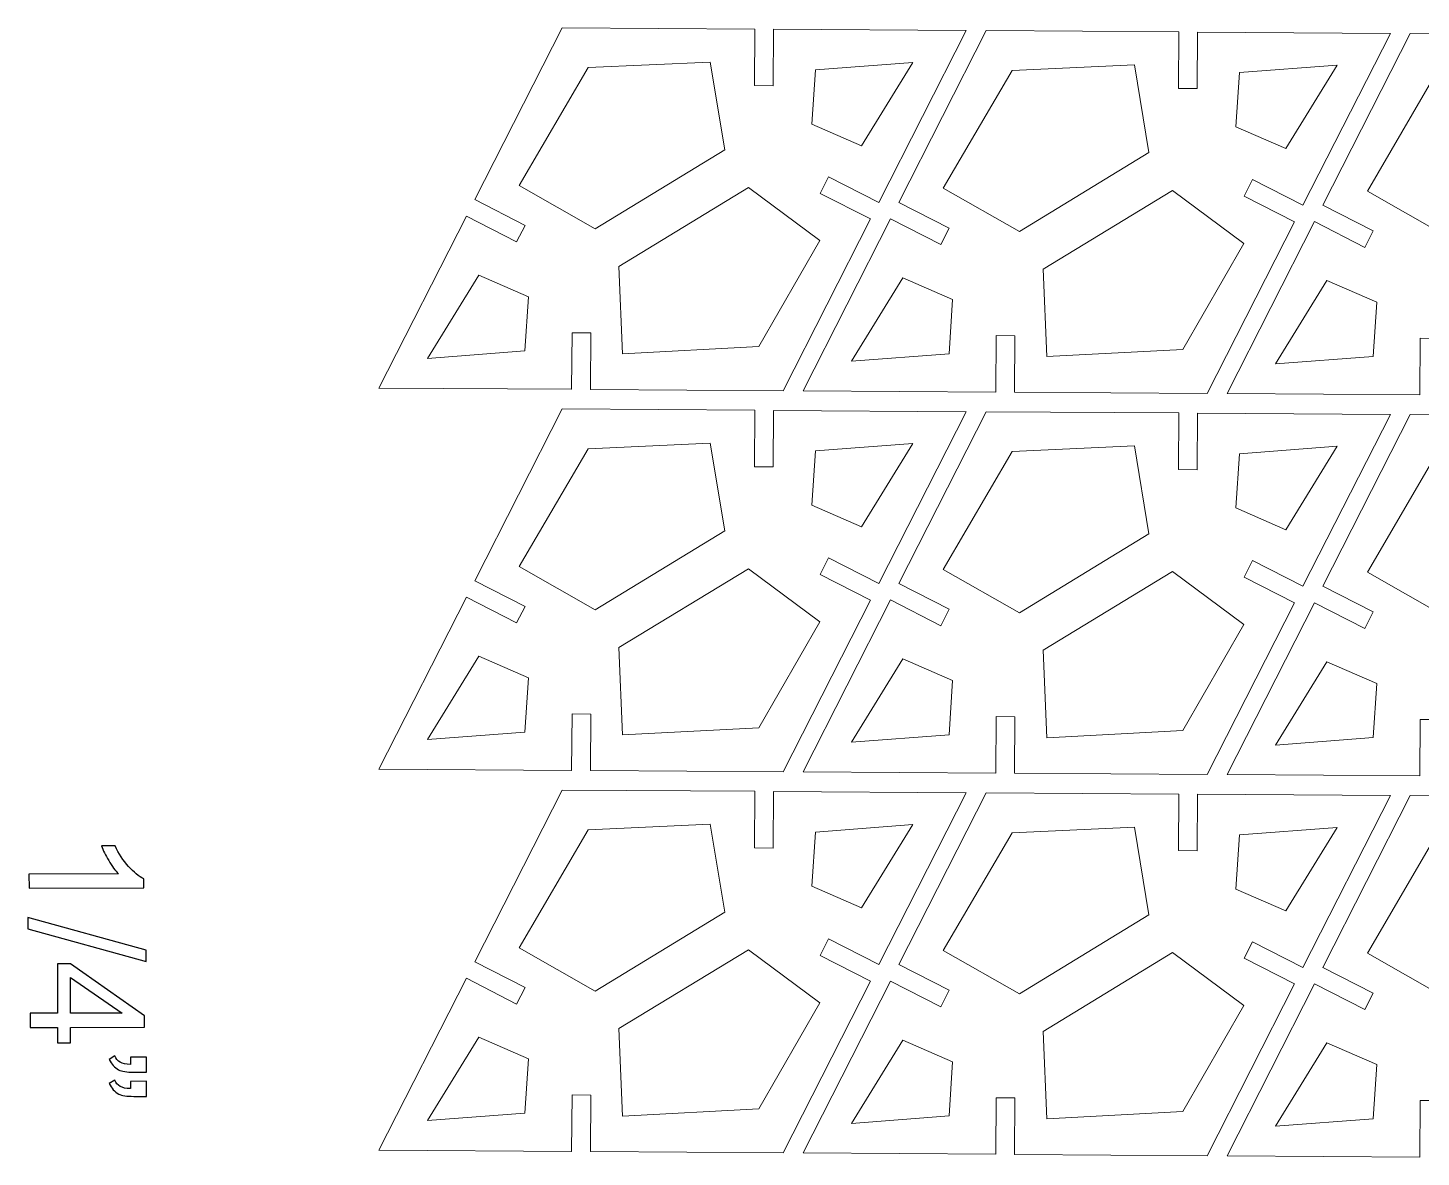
# Model space of a CAD drawing. Header units: inches. Extents: x -16.4 to 14.3, y -11.5 to 11.7.
# Drawn here: x -16.1 to -3.1, y 1.15 to 11.69 of the extents above; entities that cross this region are included whole.
import ezdxf

# ---------------------------------------------------------------- set-up
doc = ezdxf.new("R2010")
doc.units = ezdxf.units.IN
doc.header["$MEASUREMENT"] = 0
for name, color, linetype in [('Inside Cut', 7, 'Continuous'), ('Outside Cut', 7, 'Continuous'), ('Paper', 7, 'Continuous')]:
    doc.layers.add(name, color=color, linetype=linetype)

msp = doc.modelspace()

# ---------------------------------------------------------------- linework, layer by layer
at = {"layer": 'Inside Cut', "color": 1, "lineweight": 18}
for points, knots in [([(-10.808, 9.814), (-10.808, 9.814), (-9.6, 10.551), (-9.6, 10.551), (-9.6, 10.551), (-9.6, 10.551), (-9.735, 11.369), (-9.735, 11.369), (-9.735, 11.369), (-9.735, 11.369), (-10.875, 11.318), (-10.875, 11.318), (-10.875, 11.318), (-10.875, 11.318), (-11.517, 10.218), (-11.517, 10.218), (-11.517, 10.218), (-11.517, 10.218), (-10.808, 9.814), (-10.808, 9.814)], [0, 0, 0, 0, 0.166667, 0.166667, 0.166667, 0.166667, 0.333333, 0.333333, 0.333333, 0.333333, 0.5, 0.5, 0.5, 0.5, 0.666667, 0.666667, 0.666667, 0.666667, 1, 1, 1, 1]), ([(-7.845, 11.367), (-7.845, 11.367), (-8.755, 11.298), (-8.755, 11.298), (-8.755, 11.298), (-8.755, 11.298), (-8.788, 10.792), (-8.788, 10.792)], [0, 0, 0, 0, 0.333333, 0.333333, 0.333333, 0.333333, 1, 1, 1, 1]), ([(-7.845, 11.367), (-7.845, 11.367), (-8.323, 10.589), (-8.323, 10.589), (-8.323, 10.589), (-8.323, 10.589), (-8.788, 10.792), (-8.788, 10.792)], [0, 0, 0, 0, 0.333333, 0.333333, 0.333333, 0.333333, 1, 1, 1, 1]), ([(-6.851, 9.788), (-6.851, 9.788), (-5.643, 10.525), (-5.643, 10.525), (-5.643, 10.525), (-5.643, 10.525), (-5.778, 11.343), (-5.778, 11.343), (-5.778, 11.343), (-5.778, 11.343), (-6.918, 11.292), (-6.918, 11.292), (-6.918, 11.292), (-6.918, 11.292), (-7.561, 10.192), (-7.561, 10.192), (-7.561, 10.192), (-7.561, 10.192), (-6.851, 9.788), (-6.851, 9.788)], [0, 0, 0, 0, 0.166667, 0.166667, 0.166667, 0.166667, 0.333333, 0.333333, 0.333333, 0.333333, 0.5, 0.5, 0.5, 0.5, 0.666667, 0.666667, 0.666667, 0.666667, 1, 1, 1, 1]), ([(-3.888, 11.341), (-3.888, 11.341), (-4.798, 11.272), (-4.798, 11.272), (-4.798, 11.272), (-4.798, 11.272), (-4.831, 10.766), (-4.831, 10.766)], [0, 0, 0, 0, 0.333333, 0.333333, 0.333333, 0.333333, 1, 1, 1, 1]), ([(-3.888, 11.341), (-3.888, 11.341), (-4.366, 10.563), (-4.366, 10.563), (-4.366, 10.563), (-4.366, 10.563), (-4.831, 10.766), (-4.831, 10.766)], [0, 0, 0, 0, 0.333333, 0.333333, 0.333333, 0.333333, 1, 1, 1, 1]), ([(-2.894, 9.762), (-2.894, 9.762), (-1.687, 10.499), (-1.687, 10.499), (-1.687, 10.499), (-1.687, 10.499), (-1.822, 11.318), (-1.822, 11.318), (-1.822, 11.318), (-1.822, 11.318), (-2.962, 11.266), (-2.962, 11.266), (-2.962, 11.266), (-2.962, 11.266), (-3.604, 10.166), (-3.604, 10.166), (-3.604, 10.166), (-3.604, 10.166), (-2.894, 9.762), (-2.894, 9.762)], [0, 0, 0, 0, 0.166667, 0.166667, 0.166667, 0.166667, 0.333333, 0.333333, 0.333333, 0.333333, 0.5, 0.5, 0.5, 0.5, 0.666667, 0.666667, 0.666667, 0.666667, 1, 1, 1, 1]), ([(-10.587, 9.463), (-10.587, 9.463), (-9.379, 10.199), (-9.379, 10.199), (-9.379, 10.199), (-9.379, 10.199), (-8.713, 9.704), (-8.713, 9.704), (-8.713, 9.704), (-8.713, 9.704), (-9.281, 8.714), (-9.281, 8.714), (-9.281, 8.714), (-9.281, 8.714), (-10.553, 8.647), (-10.553, 8.647), (-10.553, 8.647), (-10.553, 8.647), (-10.587, 9.463), (-10.587, 9.463)], [0, 0, 0, 0, 0.166667, 0.166667, 0.166667, 0.166667, 0.333333, 0.333333, 0.333333, 0.333333, 0.5, 0.5, 0.5, 0.5, 0.666667, 0.666667, 0.666667, 0.666667, 1, 1, 1, 1]), ([(-6.631, 9.437), (-6.631, 9.437), (-5.423, 10.173), (-5.423, 10.173), (-5.423, 10.173), (-5.423, 10.173), (-4.757, 9.678), (-4.757, 9.678), (-4.757, 9.678), (-4.757, 9.678), (-5.325, 8.688), (-5.325, 8.688), (-5.325, 8.688), (-5.325, 8.688), (-6.596, 8.621), (-6.596, 8.621), (-6.596, 8.621), (-6.596, 8.621), (-6.631, 9.437), (-6.631, 9.437)], [0, 0, 0, 0, 0.166667, 0.166667, 0.166667, 0.166667, 0.333333, 0.333333, 0.333333, 0.333333, 0.5, 0.5, 0.5, 0.5, 0.666667, 0.666667, 0.666667, 0.666667, 1, 1, 1, 1]), ([(-12.375, 8.604), (-12.375, 8.604), (-11.896, 9.382), (-11.896, 9.382), (-11.896, 9.382), (-11.896, 9.382), (-11.431, 9.179), (-11.431, 9.179)], [0, 0, 0, 0, 0.333333, 0.333333, 0.333333, 0.333333, 1, 1, 1, 1]), ([(-8.418, 8.578), (-8.418, 8.578), (-7.94, 9.356), (-7.94, 9.356), (-7.94, 9.356), (-7.94, 9.356), (-7.475, 9.154), (-7.475, 9.154)], [0, 0, 0, 0, 0.333333, 0.333333, 0.333333, 0.333333, 1, 1, 1, 1]), ([(-4.461, 8.553), (-4.461, 8.553), (-3.983, 9.33), (-3.983, 9.33), (-3.983, 9.33), (-3.983, 9.33), (-3.518, 9.128), (-3.518, 9.128)], [0, 0, 0, 0, 0.333333, 0.333333, 0.333333, 0.333333, 1, 1, 1, 1]), ([(-12.375, 8.604), (-12.375, 8.604), (-11.464, 8.674), (-11.464, 8.674), (-11.464, 8.674), (-11.464, 8.674), (-11.431, 9.179), (-11.431, 9.179)], [0, 0, 0, 0, 0.333333, 0.333333, 0.333333, 0.333333, 1, 1, 1, 1]), ([(-8.418, 8.578), (-8.418, 8.578), (-7.508, 8.648), (-7.508, 8.648), (-7.508, 8.648), (-7.508, 8.648), (-7.475, 9.154), (-7.475, 9.154)], [0, 0, 0, 0, 0.333333, 0.333333, 0.333333, 0.333333, 1, 1, 1, 1]), ([(-4.461, 8.553), (-4.461, 8.553), (-3.551, 8.622), (-3.551, 8.622), (-3.551, 8.622), (-3.551, 8.622), (-3.518, 9.128), (-3.518, 9.128)], [0, 0, 0, 0, 0.333333, 0.333333, 0.333333, 0.333333, 1, 1, 1, 1]), ([(-10.808, 6.257), (-10.808, 6.257), (-9.6, 6.994), (-9.6, 6.994), (-9.6, 6.994), (-9.6, 6.994), (-9.735, 7.812), (-9.735, 7.812), (-9.735, 7.812), (-9.735, 7.812), (-10.875, 7.761), (-10.875, 7.761), (-10.875, 7.761), (-10.875, 7.761), (-11.517, 6.661), (-11.517, 6.661), (-11.517, 6.661), (-11.517, 6.661), (-10.808, 6.257), (-10.808, 6.257)], [0, 0, 0, 0, 0.166667, 0.166667, 0.166667, 0.166667, 0.333333, 0.333333, 0.333333, 0.333333, 0.5, 0.5, 0.5, 0.5, 0.666667, 0.666667, 0.666667, 0.666667, 1, 1, 1, 1]), ([(-7.845, 7.81), (-7.845, 7.81), (-8.755, 7.741), (-8.755, 7.741), (-8.755, 7.741), (-8.755, 7.741), (-8.788, 7.235), (-8.788, 7.235)], [0, 0, 0, 0, 0.333333, 0.333333, 0.333333, 0.333333, 1, 1, 1, 1]), ([(-7.845, 7.81), (-7.845, 7.81), (-8.323, 7.032), (-8.323, 7.032), (-8.323, 7.032), (-8.323, 7.032), (-8.788, 7.235), (-8.788, 7.235)], [0, 0, 0, 0, 0.333333, 0.333333, 0.333333, 0.333333, 1, 1, 1, 1]), ([(-6.851, 6.231), (-6.851, 6.231), (-5.643, 6.968), (-5.643, 6.968), (-5.643, 6.968), (-5.643, 6.968), (-5.778, 7.787), (-5.778, 7.787), (-5.778, 7.787), (-5.778, 7.787), (-6.918, 7.735), (-6.918, 7.735), (-6.918, 7.735), (-6.918, 7.735), (-7.561, 6.635), (-7.561, 6.635), (-7.561, 6.635), (-7.561, 6.635), (-6.851, 6.231), (-6.851, 6.231)], [0, 0, 0, 0, 0.166667, 0.166667, 0.166667, 0.166667, 0.333333, 0.333333, 0.333333, 0.333333, 0.5, 0.5, 0.5, 0.5, 0.666667, 0.666667, 0.666667, 0.666667, 1, 1, 1, 1]), ([(-3.888, 7.784), (-3.888, 7.784), (-4.798, 7.715), (-4.798, 7.715), (-4.798, 7.715), (-4.798, 7.715), (-4.831, 7.209), (-4.831, 7.209)], [0, 0, 0, 0, 0.333333, 0.333333, 0.333333, 0.333333, 1, 1, 1, 1]), ([(-3.888, 7.784), (-3.888, 7.784), (-4.366, 7.006), (-4.366, 7.006), (-4.366, 7.006), (-4.366, 7.006), (-4.831, 7.209), (-4.831, 7.209)], [0, 0, 0, 0, 0.333333, 0.333333, 0.333333, 0.333333, 1, 1, 1, 1]), ([(-2.894, 6.206), (-2.894, 6.206), (-1.687, 6.942), (-1.687, 6.942), (-1.687, 6.942), (-1.687, 6.942), (-1.822, 7.761), (-1.822, 7.761), (-1.822, 7.761), (-1.822, 7.761), (-2.962, 7.709), (-2.962, 7.709), (-2.962, 7.709), (-2.962, 7.709), (-3.604, 6.609), (-3.604, 6.609), (-3.604, 6.609), (-3.604, 6.609), (-2.894, 6.206), (-2.894, 6.206)], [0, 0, 0, 0, 0.166667, 0.166667, 0.166667, 0.166667, 0.333333, 0.333333, 0.333333, 0.333333, 0.5, 0.5, 0.5, 0.5, 0.666667, 0.666667, 0.666667, 0.666667, 1, 1, 1, 1]), ([(-10.587, 5.906), (-10.587, 5.906), (-9.379, 6.642), (-9.379, 6.642), (-9.379, 6.642), (-9.379, 6.642), (-8.713, 6.147), (-8.713, 6.147), (-8.713, 6.147), (-8.713, 6.147), (-9.281, 5.157), (-9.281, 5.157), (-9.281, 5.157), (-9.281, 5.157), (-10.553, 5.09), (-10.553, 5.09), (-10.553, 5.09), (-10.553, 5.09), (-10.587, 5.906), (-10.587, 5.906)], [0, 0, 0, 0, 0.166667, 0.166667, 0.166667, 0.166667, 0.333333, 0.333333, 0.333333, 0.333333, 0.5, 0.5, 0.5, 0.5, 0.666667, 0.666667, 0.666667, 0.666667, 1, 1, 1, 1]), ([(-6.631, 5.88), (-6.631, 5.88), (-5.423, 6.617), (-5.423, 6.617), (-5.423, 6.617), (-5.423, 6.617), (-4.757, 6.122), (-4.757, 6.122), (-4.757, 6.122), (-4.757, 6.122), (-5.325, 5.132), (-5.325, 5.132), (-5.325, 5.132), (-5.325, 5.132), (-6.596, 5.064), (-6.596, 5.064), (-6.596, 5.064), (-6.596, 5.064), (-6.631, 5.88), (-6.631, 5.88)], [0, 0, 0, 0, 0.166667, 0.166667, 0.166667, 0.166667, 0.333333, 0.333333, 0.333333, 0.333333, 0.5, 0.5, 0.5, 0.5, 0.666667, 0.666667, 0.666667, 0.666667, 1, 1, 1, 1]), ([(-12.375, 5.047), (-12.375, 5.047), (-11.896, 5.825), (-11.896, 5.825), (-11.896, 5.825), (-11.896, 5.825), (-11.431, 5.623), (-11.431, 5.623)], [0, 0, 0, 0, 0.333333, 0.333333, 0.333333, 0.333333, 1, 1, 1, 1]), ([(-8.418, 5.022), (-8.418, 5.022), (-7.94, 5.799), (-7.94, 5.799), (-7.94, 5.799), (-7.94, 5.799), (-7.475, 5.597), (-7.475, 5.597)], [0, 0, 0, 0, 0.333333, 0.333333, 0.333333, 0.333333, 1, 1, 1, 1]), ([(-4.461, 4.996), (-4.461, 4.996), (-3.983, 5.774), (-3.983, 5.774), (-3.983, 5.774), (-3.983, 5.774), (-3.518, 5.571), (-3.518, 5.571)], [0, 0, 0, 0, 0.333333, 0.333333, 0.333333, 0.333333, 1, 1, 1, 1]), ([(-12.375, 5.047), (-12.375, 5.047), (-11.464, 5.117), (-11.464, 5.117), (-11.464, 5.117), (-11.464, 5.117), (-11.431, 5.623), (-11.431, 5.623)], [0, 0, 0, 0, 0.333333, 0.333333, 0.333333, 0.333333, 1, 1, 1, 1]), ([(-8.418, 5.022), (-8.418, 5.022), (-7.508, 5.091), (-7.508, 5.091), (-7.508, 5.091), (-7.508, 5.091), (-7.475, 5.597), (-7.475, 5.597)], [0, 0, 0, 0, 0.333333, 0.333333, 0.333333, 0.333333, 1, 1, 1, 1]), ([(-4.461, 4.996), (-4.461, 4.996), (-3.551, 5.065), (-3.551, 5.065), (-3.551, 5.065), (-3.551, 5.065), (-3.518, 5.571), (-3.518, 5.571)], [0, 0, 0, 0, 0.333333, 0.333333, 0.333333, 0.333333, 1, 1, 1, 1]), ([(-10.808, 2.7), (-10.808, 2.7), (-9.6, 3.437), (-9.6, 3.437), (-9.6, 3.437), (-9.6, 3.437), (-9.735, 4.256), (-9.735, 4.256), (-9.735, 4.256), (-9.735, 4.256), (-10.875, 4.204), (-10.875, 4.204), (-10.875, 4.204), (-10.875, 4.204), (-11.517, 3.104), (-11.517, 3.104), (-11.517, 3.104), (-11.517, 3.104), (-10.808, 2.7), (-10.808, 2.7)], [0, 0, 0, 0, 0.166667, 0.166667, 0.166667, 0.166667, 0.333333, 0.333333, 0.333333, 0.333333, 0.5, 0.5, 0.5, 0.5, 0.666667, 0.666667, 0.666667, 0.666667, 1, 1, 1, 1]), ([(-7.845, 4.253), (-7.845, 4.253), (-8.755, 4.184), (-8.755, 4.184), (-8.755, 4.184), (-8.755, 4.184), (-8.788, 3.678), (-8.788, 3.678)], [0, 0, 0, 0, 0.333333, 0.333333, 0.333333, 0.333333, 1, 1, 1, 1]), ([(-7.845, 4.253), (-7.845, 4.253), (-8.323, 3.476), (-8.323, 3.476), (-8.323, 3.476), (-8.323, 3.476), (-8.788, 3.678), (-8.788, 3.678)], [0, 0, 0, 0, 0.333333, 0.333333, 0.333333, 0.333333, 1, 1, 1, 1]), ([(-6.851, 2.675), (-6.851, 2.675), (-5.643, 3.411), (-5.643, 3.411), (-5.643, 3.411), (-5.643, 3.411), (-5.778, 4.23), (-5.778, 4.23), (-5.778, 4.23), (-5.778, 4.23), (-6.918, 4.178), (-6.918, 4.178), (-6.918, 4.178), (-6.918, 4.178), (-7.561, 3.079), (-7.561, 3.079), (-7.561, 3.079), (-7.561, 3.079), (-6.851, 2.675), (-6.851, 2.675)], [0, 0, 0, 0, 0.166667, 0.166667, 0.166667, 0.166667, 0.333333, 0.333333, 0.333333, 0.333333, 0.5, 0.5, 0.5, 0.5, 0.666667, 0.666667, 0.666667, 0.666667, 1, 1, 1, 1]), ([(-3.888, 4.227), (-3.888, 4.227), (-4.798, 4.158), (-4.798, 4.158), (-4.798, 4.158), (-4.798, 4.158), (-4.831, 3.652), (-4.831, 3.652)], [0, 0, 0, 0, 0.333333, 0.333333, 0.333333, 0.333333, 1, 1, 1, 1]), ([(-3.888, 4.227), (-3.888, 4.227), (-4.366, 3.45), (-4.366, 3.45), (-4.366, 3.45), (-4.366, 3.45), (-4.831, 3.652), (-4.831, 3.652)], [0, 0, 0, 0, 0.333333, 0.333333, 0.333333, 0.333333, 1, 1, 1, 1]), ([(-2.894, 2.649), (-2.894, 2.649), (-1.687, 3.385), (-1.687, 3.385), (-1.687, 3.385), (-1.687, 3.385), (-1.822, 4.204), (-1.822, 4.204), (-1.822, 4.204), (-1.822, 4.204), (-2.962, 4.152), (-2.962, 4.152), (-2.962, 4.152), (-2.962, 4.152), (-3.604, 3.053), (-3.604, 3.053), (-3.604, 3.053), (-3.604, 3.053), (-2.894, 2.649), (-2.894, 2.649)], [0, 0, 0, 0, 0.166667, 0.166667, 0.166667, 0.166667, 0.333333, 0.333333, 0.333333, 0.333333, 0.5, 0.5, 0.5, 0.5, 0.666667, 0.666667, 0.666667, 0.666667, 1, 1, 1, 1]), ([(-10.587, 2.349), (-10.587, 2.349), (-9.379, 3.086), (-9.379, 3.086), (-9.379, 3.086), (-9.379, 3.086), (-8.713, 2.591), (-8.713, 2.591), (-8.713, 2.591), (-8.713, 2.591), (-9.281, 1.601), (-9.281, 1.601), (-9.281, 1.601), (-9.281, 1.601), (-10.553, 1.533), (-10.553, 1.533), (-10.553, 1.533), (-10.553, 1.533), (-10.587, 2.349), (-10.587, 2.349)], [0, 0, 0, 0, 0.166667, 0.166667, 0.166667, 0.166667, 0.333333, 0.333333, 0.333333, 0.333333, 0.5, 0.5, 0.5, 0.5, 0.666667, 0.666667, 0.666667, 0.666667, 1, 1, 1, 1]), ([(-6.631, 2.323), (-6.631, 2.323), (-5.423, 3.06), (-5.423, 3.06), (-5.423, 3.06), (-5.423, 3.06), (-4.757, 2.565), (-4.757, 2.565), (-4.757, 2.565), (-4.757, 2.565), (-5.325, 1.575), (-5.325, 1.575), (-5.325, 1.575), (-5.325, 1.575), (-6.596, 1.507), (-6.596, 1.507), (-6.596, 1.507), (-6.596, 1.507), (-6.631, 2.323), (-6.631, 2.323)], [0, 0, 0, 0, 0.166667, 0.166667, 0.166667, 0.166667, 0.333333, 0.333333, 0.333333, 0.333333, 0.5, 0.5, 0.5, 0.5, 0.666667, 0.666667, 0.666667, 0.666667, 1, 1, 1, 1]), ([(-12.375, 1.491), (-12.375, 1.491), (-11.896, 2.268), (-11.896, 2.268), (-11.896, 2.268), (-11.896, 2.268), (-11.431, 2.066), (-11.431, 2.066)], [0, 0, 0, 0, 0.333333, 0.333333, 0.333333, 0.333333, 1, 1, 1, 1]), ([(-8.418, 1.465), (-8.418, 1.465), (-7.94, 2.243), (-7.94, 2.243), (-7.94, 2.243), (-7.94, 2.243), (-7.475, 2.04), (-7.475, 2.04)], [0, 0, 0, 0, 0.333333, 0.333333, 0.333333, 0.333333, 1, 1, 1, 1]), ([(-4.461, 1.439), (-4.461, 1.439), (-3.983, 2.217), (-3.983, 2.217), (-3.983, 2.217), (-3.983, 2.217), (-3.518, 2.014), (-3.518, 2.014)], [0, 0, 0, 0, 0.333333, 0.333333, 0.333333, 0.333333, 1, 1, 1, 1]), ([(-12.375, 1.491), (-12.375, 1.491), (-11.464, 1.56), (-11.464, 1.56), (-11.464, 1.56), (-11.464, 1.56), (-11.431, 2.066), (-11.431, 2.066)], [0, 0, 0, 0, 0.333333, 0.333333, 0.333333, 0.333333, 1, 1, 1, 1]), ([(-8.418, 1.465), (-8.418, 1.465), (-7.508, 1.534), (-7.508, 1.534), (-7.508, 1.534), (-7.508, 1.534), (-7.475, 2.04), (-7.475, 2.04)], [0, 0, 0, 0, 0.333333, 0.333333, 0.333333, 0.333333, 1, 1, 1, 1]), ([(-4.461, 1.439), (-4.461, 1.439), (-3.551, 1.508), (-3.551, 1.508), (-3.551, 1.508), (-3.551, 1.508), (-3.518, 2.014), (-3.518, 2.014)], [0, 0, 0, 0, 0.333333, 0.333333, 0.333333, 0.333333, 1, 1, 1, 1])]:
    msp.add_open_spline(points, degree=3, knots=knots, dxfattribs=at)
at = {"layer": 'Outside Cut', "lineweight": 18}
for points, knots in [([(-9.32, 11.677), (-9.32, 11.677), (-11.118, 11.689), (-11.118, 11.689), (-11.118, 11.689), (-11.118, 11.689), (-11.933, 10.087), (-11.933, 10.087)], [0, 0, 0, 0, 0.333333, 0.333333, 0.333333, 0.333333, 1, 1, 1, 1]), ([(-9.32, 11.677), (-9.32, 11.677), (-9.323, 11.15), (-9.323, 11.15), (-9.323, 11.15), (-9.323, 11.15), (-9.148, 11.149), (-9.148, 11.149), (-9.148, 11.149), (-9.148, 11.149), (-9.145, 11.676), (-9.145, 11.676), (-9.145, 11.676), (-9.145, 11.676), (-9.145, 11.676), (-9.145, 11.676)], [0, 0, 0, 0, 0.2, 0.2, 0.2, 0.2, 0.4, 0.4, 0.4, 0.4, 0.6, 0.6, 0.6, 0.6, 1, 1, 1, 1]), ([(-8.162, 10.06), (-8.162, 10.06), (-7.347, 11.664), (-7.347, 11.664), (-7.347, 11.664), (-7.347, 11.664), (-9.15, 11.676), (-9.15, 11.676)], [0, 0, 0, 0, 0.333333, 0.333333, 0.333333, 0.333333, 1, 1, 1, 1]), ([(-5.363, 11.651), (-5.363, 11.651), (-7.161, 11.664), (-7.161, 11.664), (-7.161, 11.664), (-7.161, 11.664), (-7.976, 10.061), (-7.976, 10.061)], [0, 0, 0, 0, 0.333333, 0.333333, 0.333333, 0.333333, 1, 1, 1, 1]), ([(-5.363, 11.651), (-5.363, 11.651), (-5.366, 11.124), (-5.366, 11.124), (-5.366, 11.124), (-5.366, 11.124), (-5.192, 11.123), (-5.192, 11.123), (-5.192, 11.123), (-5.192, 11.123), (-5.189, 11.65), (-5.189, 11.65), (-5.189, 11.65), (-5.189, 11.65), (-5.189, 11.65), (-5.189, 11.65)], [0, 0, 0, 0, 0.2, 0.2, 0.2, 0.2, 0.4, 0.4, 0.4, 0.4, 0.6, 0.6, 0.6, 0.6, 1, 1, 1, 1]), ([(-4.206, 10.035), (-4.206, 10.035), (-3.39, 11.638), (-3.39, 11.638), (-3.39, 11.638), (-3.39, 11.638), (-5.193, 11.65), (-5.193, 11.65)], [0, 0, 0, 0, 0.333333, 0.333333, 0.333333, 0.333333, 1, 1, 1, 1]), ([(-1.406, 11.625), (-1.406, 11.625), (-3.204, 11.638), (-3.204, 11.638), (-3.204, 11.638), (-3.204, 11.638), (-4.02, 10.035), (-4.02, 10.035)], [0, 0, 0, 0, 0.333333, 0.333333, 0.333333, 0.333333, 1, 1, 1, 1]), ([(-8.162, 10.06), (-8.162, 10.06), (-8.632, 10.3), (-8.632, 10.3), (-8.632, 10.3), (-8.632, 10.3), (-8.711, 10.145), (-8.711, 10.145), (-8.711, 10.145), (-8.711, 10.145), (-8.241, 9.906), (-8.241, 9.906)], [0, 0, 0, 0, 0.25, 0.25, 0.25, 0.25, 0.5, 0.5, 0.5, 0.5, 1, 1, 1, 1]), ([(-4.206, 10.035), (-4.206, 10.035), (-4.676, 10.274), (-4.676, 10.274), (-4.676, 10.274), (-4.676, 10.274), (-4.754, 10.119), (-4.754, 10.119), (-4.754, 10.119), (-4.754, 10.119), (-4.284, 9.88), (-4.284, 9.88)], [0, 0, 0, 0, 0.25, 0.25, 0.25, 0.25, 0.5, 0.5, 0.5, 0.5, 1, 1, 1, 1]), ([(-12.011, 9.932), (-12.011, 9.932), (-11.542, 9.693), (-11.542, 9.693), (-11.542, 9.693), (-11.542, 9.693), (-11.463, 9.846), (-11.463, 9.846), (-11.463, 9.846), (-11.463, 9.846), (-11.933, 10.086), (-11.933, 10.086), (-11.933, 10.086), (-11.933, 10.086), (-11.931, 10.087), (-11.931, 10.087)], [0, 0, 0, 0, 0.2, 0.2, 0.2, 0.2, 0.4, 0.4, 0.4, 0.4, 0.6, 0.6, 0.6, 0.6, 1, 1, 1, 1]), ([(-8.055, 9.906), (-8.055, 9.906), (-7.585, 9.667), (-7.585, 9.667), (-7.585, 9.667), (-7.585, 9.667), (-7.507, 9.821), (-7.507, 9.821), (-7.507, 9.821), (-7.507, 9.821), (-7.976, 10.06), (-7.976, 10.06), (-7.976, 10.06), (-7.976, 10.06), (-7.975, 10.061), (-7.975, 10.061)], [0, 0, 0, 0, 0.2, 0.2, 0.2, 0.2, 0.4, 0.4, 0.4, 0.4, 0.6, 0.6, 0.6, 0.6, 1, 1, 1, 1]), ([(-4.098, 9.881), (-4.098, 9.881), (-3.629, 9.641), (-3.629, 9.641), (-3.629, 9.641), (-3.629, 9.641), (-3.55, 9.795), (-3.55, 9.795), (-3.55, 9.795), (-3.55, 9.795), (-4.02, 10.034), (-4.02, 10.034), (-4.02, 10.034), (-4.02, 10.034), (-4.018, 10.035), (-4.018, 10.035)], [0, 0, 0, 0, 0.2, 0.2, 0.2, 0.2, 0.4, 0.4, 0.4, 0.4, 0.6, 0.6, 0.6, 0.6, 1, 1, 1, 1]), ([(-12.011, 9.932), (-12.011, 9.932), (-12.827, 8.328), (-12.827, 8.328), (-12.827, 8.328), (-12.827, 8.328), (-11.028, 8.316), (-11.028, 8.316)], [0, 0, 0, 0, 0.333333, 0.333333, 0.333333, 0.333333, 1, 1, 1, 1]), ([(-10.854, 8.315), (-10.854, 8.315), (-9.056, 8.303), (-9.056, 8.303), (-9.056, 8.303), (-9.056, 8.303), (-8.241, 9.906), (-8.241, 9.906)], [0, 0, 0, 0, 0.333333, 0.333333, 0.333333, 0.333333, 1, 1, 1, 1]), ([(-8.055, 9.906), (-8.055, 9.906), (-8.87, 8.303), (-8.87, 8.303), (-8.87, 8.303), (-8.87, 8.303), (-7.072, 8.29), (-7.072, 8.29)], [0, 0, 0, 0, 0.333333, 0.333333, 0.333333, 0.333333, 1, 1, 1, 1]), ([(-6.898, 8.289), (-6.898, 8.289), (-5.1, 8.277), (-5.1, 8.277), (-5.1, 8.277), (-5.1, 8.277), (-4.284, 9.88), (-4.284, 9.88)], [0, 0, 0, 0, 0.333333, 0.333333, 0.333333, 0.333333, 1, 1, 1, 1]), ([(-4.098, 9.881), (-4.098, 9.881), (-4.914, 8.277), (-4.914, 8.277), (-4.914, 8.277), (-4.914, 8.277), (-3.115, 8.265), (-3.115, 8.265)], [0, 0, 0, 0, 0.333333, 0.333333, 0.333333, 0.333333, 1, 1, 1, 1]), ([(-10.854, 8.315), (-10.854, 8.315), (-10.851, 8.842), (-10.851, 8.842), (-10.851, 8.842), (-10.851, 8.842), (-11.025, 8.843), (-11.025, 8.843), (-11.025, 8.843), (-11.025, 8.843), (-11.029, 8.316), (-11.029, 8.316), (-11.029, 8.316), (-11.029, 8.316), (-11.028, 8.316), (-11.028, 8.316)], [0, 0, 0, 0, 0.2, 0.2, 0.2, 0.2, 0.4, 0.4, 0.4, 0.4, 0.6, 0.6, 0.6, 0.6, 1, 1, 1, 1]), ([(-6.898, 8.289), (-6.898, 8.289), (-6.894, 8.816), (-6.894, 8.816), (-6.894, 8.816), (-6.894, 8.816), (-7.069, 8.818), (-7.069, 8.818), (-7.069, 8.818), (-7.069, 8.818), (-7.072, 8.29), (-7.072, 8.29), (-7.072, 8.29), (-7.072, 8.29), (-7.072, 8.29), (-7.072, 8.29)], [0, 0, 0, 0, 0.2, 0.2, 0.2, 0.2, 0.4, 0.4, 0.4, 0.4, 0.6, 0.6, 0.6, 0.6, 1, 1, 1, 1]), ([(-2.941, 8.263), (-2.941, 8.263), (-2.938, 8.79), (-2.938, 8.79), (-2.938, 8.79), (-2.938, 8.79), (-3.112, 8.792), (-3.112, 8.792), (-3.112, 8.792), (-3.112, 8.792), (-3.116, 8.265), (-3.116, 8.265), (-3.116, 8.265), (-3.116, 8.265), (-3.115, 8.265), (-3.115, 8.265)], [0, 0, 0, 0, 0.2, 0.2, 0.2, 0.2, 0.4, 0.4, 0.4, 0.4, 0.6, 0.6, 0.6, 0.6, 1, 1, 1, 1]), ([(-9.32, 8.12), (-9.32, 8.12), (-11.118, 8.133), (-11.118, 8.133), (-11.118, 8.133), (-11.118, 8.133), (-11.933, 6.53), (-11.933, 6.53)], [0, 0, 0, 0, 0.333333, 0.333333, 0.333333, 0.333333, 1, 1, 1, 1]), ([(-9.32, 8.12), (-9.32, 8.12), (-9.323, 7.593), (-9.323, 7.593), (-9.323, 7.593), (-9.323, 7.593), (-9.148, 7.592), (-9.148, 7.592), (-9.148, 7.592), (-9.148, 7.592), (-9.145, 8.119), (-9.145, 8.119), (-9.145, 8.119), (-9.145, 8.119), (-9.145, 8.119), (-9.145, 8.119)], [0, 0, 0, 0, 0.2, 0.2, 0.2, 0.2, 0.4, 0.4, 0.4, 0.4, 0.6, 0.6, 0.6, 0.6, 1, 1, 1, 1]), ([(-8.162, 6.504), (-8.162, 6.504), (-7.347, 8.107), (-7.347, 8.107), (-7.347, 8.107), (-7.347, 8.107), (-9.15, 8.119), (-9.15, 8.119)], [0, 0, 0, 0, 0.333333, 0.333333, 0.333333, 0.333333, 1, 1, 1, 1]), ([(-5.363, 8.095), (-5.363, 8.095), (-7.161, 8.107), (-7.161, 8.107), (-7.161, 8.107), (-7.161, 8.107), (-7.976, 6.504), (-7.976, 6.504)], [0, 0, 0, 0, 0.333333, 0.333333, 0.333333, 0.333333, 1, 1, 1, 1]), ([(-5.363, 8.095), (-5.363, 8.095), (-5.366, 7.567), (-5.366, 7.567), (-5.366, 7.567), (-5.366, 7.567), (-5.192, 7.566), (-5.192, 7.566), (-5.192, 7.566), (-5.192, 7.566), (-5.189, 8.093), (-5.189, 8.093), (-5.189, 8.093), (-5.189, 8.093), (-5.189, 8.093), (-5.189, 8.093)], [0, 0, 0, 0, 0.2, 0.2, 0.2, 0.2, 0.4, 0.4, 0.4, 0.4, 0.6, 0.6, 0.6, 0.6, 1, 1, 1, 1]), ([(-4.206, 6.478), (-4.206, 6.478), (-3.39, 8.081), (-3.39, 8.081), (-3.39, 8.081), (-3.39, 8.081), (-5.193, 8.093), (-5.193, 8.093)], [0, 0, 0, 0, 0.333333, 0.333333, 0.333333, 0.333333, 1, 1, 1, 1]), ([(-1.406, 8.069), (-1.406, 8.069), (-3.204, 8.081), (-3.204, 8.081), (-3.204, 8.081), (-3.204, 8.081), (-4.02, 6.478), (-4.02, 6.478)], [0, 0, 0, 0, 0.333333, 0.333333, 0.333333, 0.333333, 1, 1, 1, 1]), ([(-8.162, 6.504), (-8.162, 6.504), (-8.632, 6.743), (-8.632, 6.743), (-8.632, 6.743), (-8.632, 6.743), (-8.711, 6.588), (-8.711, 6.588), (-8.711, 6.588), (-8.711, 6.588), (-8.241, 6.349), (-8.241, 6.349)], [0, 0, 0, 0, 0.25, 0.25, 0.25, 0.25, 0.5, 0.5, 0.5, 0.5, 1, 1, 1, 1]), ([(-4.206, 6.478), (-4.206, 6.478), (-4.676, 6.717), (-4.676, 6.717), (-4.676, 6.717), (-4.676, 6.717), (-4.754, 6.563), (-4.754, 6.563), (-4.754, 6.563), (-4.754, 6.563), (-4.284, 6.323), (-4.284, 6.323)], [0, 0, 0, 0, 0.25, 0.25, 0.25, 0.25, 0.5, 0.5, 0.5, 0.5, 1, 1, 1, 1]), ([(-12.011, 6.375), (-12.011, 6.375), (-11.542, 6.136), (-11.542, 6.136), (-11.542, 6.136), (-11.542, 6.136), (-11.463, 6.29), (-11.463, 6.29), (-11.463, 6.29), (-11.463, 6.29), (-11.933, 6.529), (-11.933, 6.529), (-11.933, 6.529), (-11.933, 6.529), (-11.931, 6.53), (-11.931, 6.53)], [0, 0, 0, 0, 0.2, 0.2, 0.2, 0.2, 0.4, 0.4, 0.4, 0.4, 0.6, 0.6, 0.6, 0.6, 1, 1, 1, 1]), ([(-8.055, 6.35), (-8.055, 6.35), (-7.585, 6.11), (-7.585, 6.11), (-7.585, 6.11), (-7.585, 6.11), (-7.507, 6.264), (-7.507, 6.264), (-7.507, 6.264), (-7.507, 6.264), (-7.976, 6.503), (-7.976, 6.503), (-7.976, 6.503), (-7.976, 6.503), (-7.975, 6.504), (-7.975, 6.504)], [0, 0, 0, 0, 0.2, 0.2, 0.2, 0.2, 0.4, 0.4, 0.4, 0.4, 0.6, 0.6, 0.6, 0.6, 1, 1, 1, 1]), ([(-12.011, 6.375), (-12.011, 6.375), (-12.827, 4.772), (-12.827, 4.772), (-12.827, 4.772), (-12.827, 4.772), (-11.028, 4.759), (-11.028, 4.759)], [0, 0, 0, 0, 0.333333, 0.333333, 0.333333, 0.333333, 1, 1, 1, 1]), ([(-4.098, 6.324), (-4.098, 6.324), (-3.629, 6.084), (-3.629, 6.084), (-3.629, 6.084), (-3.629, 6.084), (-3.55, 6.238), (-3.55, 6.238), (-3.55, 6.238), (-3.55, 6.238), (-4.02, 6.478), (-4.02, 6.478), (-4.02, 6.478), (-4.02, 6.478), (-4.018, 6.479), (-4.018, 6.479)], [0, 0, 0, 0, 0.2, 0.2, 0.2, 0.2, 0.4, 0.4, 0.4, 0.4, 0.6, 0.6, 0.6, 0.6, 1, 1, 1, 1]), ([(-10.854, 4.758), (-10.854, 4.758), (-9.056, 4.746), (-9.056, 4.746), (-9.056, 4.746), (-9.056, 4.746), (-8.241, 6.349), (-8.241, 6.349)], [0, 0, 0, 0, 0.333333, 0.333333, 0.333333, 0.333333, 1, 1, 1, 1]), ([(-8.055, 6.35), (-8.055, 6.35), (-8.87, 4.746), (-8.87, 4.746), (-8.87, 4.746), (-8.87, 4.746), (-7.072, 4.734), (-7.072, 4.734)], [0, 0, 0, 0, 0.333333, 0.333333, 0.333333, 0.333333, 1, 1, 1, 1]), ([(-6.898, 4.732), (-6.898, 4.732), (-5.1, 4.72), (-5.1, 4.72), (-5.1, 4.72), (-5.1, 4.72), (-4.284, 6.323), (-4.284, 6.323)], [0, 0, 0, 0, 0.333333, 0.333333, 0.333333, 0.333333, 1, 1, 1, 1]), ([(-4.098, 6.324), (-4.098, 6.324), (-4.914, 4.72), (-4.914, 4.72), (-4.914, 4.72), (-4.914, 4.72), (-3.115, 4.708), (-3.115, 4.708)], [0, 0, 0, 0, 0.333333, 0.333333, 0.333333, 0.333333, 1, 1, 1, 1]), ([(-10.854, 4.758), (-10.854, 4.758), (-10.851, 5.285), (-10.851, 5.285), (-10.851, 5.285), (-10.851, 5.285), (-11.025, 5.287), (-11.025, 5.287), (-11.025, 5.287), (-11.025, 5.287), (-11.029, 4.759), (-11.029, 4.759), (-11.029, 4.759), (-11.029, 4.759), (-11.028, 4.759), (-11.028, 4.759)], [0, 0, 0, 0, 0.2, 0.2, 0.2, 0.2, 0.4, 0.4, 0.4, 0.4, 0.6, 0.6, 0.6, 0.6, 1, 1, 1, 1]), ([(-6.898, 4.732), (-6.898, 4.732), (-6.894, 5.259), (-6.894, 5.259), (-6.894, 5.259), (-6.894, 5.259), (-7.069, 5.261), (-7.069, 5.261), (-7.069, 5.261), (-7.069, 5.261), (-7.072, 4.734), (-7.072, 4.734), (-7.072, 4.734), (-7.072, 4.734), (-7.072, 4.734), (-7.072, 4.734)], [0, 0, 0, 0, 0.2, 0.2, 0.2, 0.2, 0.4, 0.4, 0.4, 0.4, 0.6, 0.6, 0.6, 0.6, 1, 1, 1, 1]), ([(-2.941, 4.707), (-2.941, 4.707), (-2.938, 5.234), (-2.938, 5.234), (-2.938, 5.234), (-2.938, 5.234), (-3.112, 5.235), (-3.112, 5.235), (-3.112, 5.235), (-3.112, 5.235), (-3.116, 4.708), (-3.116, 4.708), (-3.116, 4.708), (-3.116, 4.708), (-3.115, 4.708), (-3.115, 4.708)], [0, 0, 0, 0, 0.2, 0.2, 0.2, 0.2, 0.4, 0.4, 0.4, 0.4, 0.6, 0.6, 0.6, 0.6, 1, 1, 1, 1]), ([(-9.32, 4.564), (-9.32, 4.564), (-11.118, 4.576), (-11.118, 4.576), (-11.118, 4.576), (-11.118, 4.576), (-11.933, 2.973), (-11.933, 2.973)], [0, 0, 0, 0, 0.333333, 0.333333, 0.333333, 0.333333, 1, 1, 1, 1]), ([(-9.32, 4.564), (-9.32, 4.564), (-9.323, 4.036), (-9.323, 4.036), (-9.323, 4.036), (-9.323, 4.036), (-9.148, 4.035), (-9.148, 4.035), (-9.148, 4.035), (-9.148, 4.035), (-9.145, 4.562), (-9.145, 4.562), (-9.145, 4.562), (-9.145, 4.562), (-9.145, 4.562), (-9.145, 4.562)], [0, 0, 0, 0, 0.2, 0.2, 0.2, 0.2, 0.4, 0.4, 0.4, 0.4, 0.6, 0.6, 0.6, 0.6, 1, 1, 1, 1]), ([(-8.162, 2.947), (-8.162, 2.947), (-7.347, 4.55), (-7.347, 4.55), (-7.347, 4.55), (-7.347, 4.55), (-9.15, 4.562), (-9.15, 4.562)], [0, 0, 0, 0, 0.333333, 0.333333, 0.333333, 0.333333, 1, 1, 1, 1]), ([(-5.363, 4.538), (-5.363, 4.538), (-7.161, 4.55), (-7.161, 4.55), (-7.161, 4.55), (-7.161, 4.55), (-7.976, 2.947), (-7.976, 2.947)], [0, 0, 0, 0, 0.333333, 0.333333, 0.333333, 0.333333, 1, 1, 1, 1]), ([(-5.363, 4.538), (-5.363, 4.538), (-5.366, 4.011), (-5.366, 4.011), (-5.366, 4.011), (-5.366, 4.011), (-5.192, 4.009), (-5.192, 4.009), (-5.192, 4.009), (-5.192, 4.009), (-5.189, 4.536), (-5.189, 4.536), (-5.189, 4.536), (-5.189, 4.536), (-5.189, 4.537), (-5.189, 4.537)], [0, 0, 0, 0, 0.2, 0.2, 0.2, 0.2, 0.4, 0.4, 0.4, 0.4, 0.6, 0.6, 0.6, 0.6, 1, 1, 1, 1]), ([(-4.206, 2.921), (-4.206, 2.921), (-3.39, 4.524), (-3.39, 4.524), (-3.39, 4.524), (-3.39, 4.524), (-5.193, 4.537), (-5.193, 4.537)], [0, 0, 0, 0, 0.333333, 0.333333, 0.333333, 0.333333, 1, 1, 1, 1]), ([(-1.406, 4.512), (-1.406, 4.512), (-3.204, 4.524), (-3.204, 4.524), (-3.204, 4.524), (-3.204, 4.524), (-4.02, 2.921), (-4.02, 2.921)], [0, 0, 0, 0, 0.333333, 0.333333, 0.333333, 0.333333, 1, 1, 1, 1]), ([(-8.162, 2.947), (-8.162, 2.947), (-8.632, 3.186), (-8.632, 3.186), (-8.632, 3.186), (-8.632, 3.186), (-8.711, 3.032), (-8.711, 3.032), (-8.711, 3.032), (-8.711, 3.032), (-8.241, 2.792), (-8.241, 2.792)], [0, 0, 0, 0, 0.25, 0.25, 0.25, 0.25, 0.5, 0.5, 0.5, 0.5, 1, 1, 1, 1]), ([(-4.206, 2.921), (-4.206, 2.921), (-4.676, 3.16), (-4.676, 3.16), (-4.676, 3.16), (-4.676, 3.16), (-4.754, 3.006), (-4.754, 3.006), (-4.754, 3.006), (-4.754, 3.006), (-4.284, 2.767), (-4.284, 2.767)], [0, 0, 0, 0, 0.25, 0.25, 0.25, 0.25, 0.5, 0.5, 0.5, 0.5, 1, 1, 1, 1]), ([(-12.011, 2.819), (-12.011, 2.819), (-11.542, 2.579), (-11.542, 2.579), (-11.542, 2.579), (-11.542, 2.579), (-11.463, 2.733), (-11.463, 2.733), (-11.463, 2.733), (-11.463, 2.733), (-11.933, 2.972), (-11.933, 2.972), (-11.933, 2.972), (-11.933, 2.972), (-11.931, 2.973), (-11.931, 2.973)], [0, 0, 0, 0, 0.2, 0.2, 0.2, 0.2, 0.4, 0.4, 0.4, 0.4, 0.6, 0.6, 0.6, 0.6, 1, 1, 1, 1]), ([(-8.055, 2.793), (-8.055, 2.793), (-7.585, 2.553), (-7.585, 2.553), (-7.585, 2.553), (-7.585, 2.553), (-7.507, 2.707), (-7.507, 2.707), (-7.507, 2.707), (-7.507, 2.707), (-7.976, 2.947), (-7.976, 2.947), (-7.976, 2.947), (-7.976, 2.947), (-7.975, 2.948), (-7.975, 2.948)], [0, 0, 0, 0, 0.2, 0.2, 0.2, 0.2, 0.4, 0.4, 0.4, 0.4, 0.6, 0.6, 0.6, 0.6, 1, 1, 1, 1]), ([(-4.098, 2.767), (-4.098, 2.767), (-3.629, 2.527), (-3.629, 2.527), (-3.629, 2.527), (-3.629, 2.527), (-3.55, 2.681), (-3.55, 2.681), (-3.55, 2.681), (-3.55, 2.681), (-4.02, 2.921), (-4.02, 2.921), (-4.02, 2.921), (-4.02, 2.921), (-4.018, 2.922), (-4.018, 2.922)], [0, 0, 0, 0, 0.2, 0.2, 0.2, 0.2, 0.4, 0.4, 0.4, 0.4, 0.6, 0.6, 0.6, 0.6, 1, 1, 1, 1]), ([(-12.011, 2.819), (-12.011, 2.819), (-12.827, 1.215), (-12.827, 1.215), (-12.827, 1.215), (-12.827, 1.215), (-11.028, 1.203), (-11.028, 1.203)], [0, 0, 0, 0, 0.333333, 0.333333, 0.333333, 0.333333, 1, 1, 1, 1]), ([(-10.854, 1.201), (-10.854, 1.201), (-9.056, 1.189), (-9.056, 1.189), (-9.056, 1.189), (-9.056, 1.189), (-8.241, 2.792), (-8.241, 2.792)], [0, 0, 0, 0, 0.333333, 0.333333, 0.333333, 0.333333, 1, 1, 1, 1]), ([(-8.055, 2.793), (-8.055, 2.793), (-8.87, 1.189), (-8.87, 1.189), (-8.87, 1.189), (-8.87, 1.189), (-7.072, 1.177), (-7.072, 1.177)], [0, 0, 0, 0, 0.333333, 0.333333, 0.333333, 0.333333, 1, 1, 1, 1]), ([(-6.898, 1.176), (-6.898, 1.176), (-5.1, 1.163), (-5.1, 1.163), (-5.1, 1.163), (-5.1, 1.163), (-4.284, 2.767), (-4.284, 2.767)], [0, 0, 0, 0, 0.333333, 0.333333, 0.333333, 0.333333, 1, 1, 1, 1]), ([(-4.098, 2.767), (-4.098, 2.767), (-4.914, 1.163), (-4.914, 1.163), (-4.914, 1.163), (-4.914, 1.163), (-3.115, 1.151), (-3.115, 1.151)], [0, 0, 0, 0, 0.333333, 0.333333, 0.333333, 0.333333, 1, 1, 1, 1]), ([(-10.854, 1.201), (-10.854, 1.201), (-10.851, 1.729), (-10.851, 1.729), (-10.851, 1.729), (-10.851, 1.729), (-11.025, 1.73), (-11.025, 1.73), (-11.025, 1.73), (-11.025, 1.73), (-11.029, 1.203), (-11.029, 1.203), (-11.029, 1.203), (-11.029, 1.203), (-11.028, 1.203), (-11.028, 1.203)], [0, 0, 0, 0, 0.2, 0.2, 0.2, 0.2, 0.4, 0.4, 0.4, 0.4, 0.6, 0.6, 0.6, 0.6, 1, 1, 1, 1]), ([(-6.898, 1.176), (-6.898, 1.176), (-6.894, 1.703), (-6.894, 1.703), (-6.894, 1.703), (-6.894, 1.703), (-7.069, 1.704), (-7.069, 1.704), (-7.069, 1.704), (-7.069, 1.704), (-7.072, 1.177), (-7.072, 1.177), (-7.072, 1.177), (-7.072, 1.177), (-7.072, 1.177), (-7.072, 1.177)], [0, 0, 0, 0, 0.2, 0.2, 0.2, 0.2, 0.4, 0.4, 0.4, 0.4, 0.6, 0.6, 0.6, 0.6, 1, 1, 1, 1]), ([(-2.941, 1.15), (-2.941, 1.15), (-2.938, 1.677), (-2.938, 1.677), (-2.938, 1.677), (-2.938, 1.677), (-3.112, 1.678), (-3.112, 1.678), (-3.112, 1.678), (-3.112, 1.678), (-3.116, 1.151), (-3.116, 1.151), (-3.116, 1.151), (-3.116, 1.151), (-3.115, 1.151), (-3.115, 1.151)], [0, 0, 0, 0, 0.2, 0.2, 0.2, 0.2, 0.4, 0.4, 0.4, 0.4, 0.6, 0.6, 0.6, 0.6, 1, 1, 1, 1])]:
    msp.add_open_spline(points, degree=3, knots=knots, dxfattribs=at)
at = {"layer": 'Paper'}
for points, knots in [([(-16.091, 3.661), (-16.091, 3.661), (-16.092, 3.792), (-16.092, 3.792), (-16.092, 3.792), (-16.092, 3.792), (-15.257, 3.793), (-15.257, 3.793), (-15.257, 3.793), (-15.287, 3.824), (-15.317, 3.866), (-15.347, 3.917), (-15.347, 3.917), (-15.378, 3.968), (-15.4, 4.014), (-15.415, 4.054), (-15.415, 4.054), (-15.415, 4.054), (-15.289, 4.055), (-15.289, 4.055), (-15.289, 4.055), (-15.254, 3.981), (-15.212, 3.918), (-15.163, 3.863), (-15.163, 3.863), (-15.114, 3.808), (-15.067, 3.769), (-15.021, 3.747), (-15.021, 3.747), (-15.021, 3.747), (-15.021, 3.662), (-15.021, 3.662), (-15.021, 3.662), (-15.021, 3.662), (-16.091, 3.661), (-16.091, 3.661)], [0, 0, 0, 0, 0.1, 0.1, 0.1, 0.1, 0.2, 0.2, 0.2, 0.2, 0.3, 0.3, 0.3, 0.3, 0.4, 0.4, 0.4, 0.4, 0.5, 0.5, 0.5, 0.5, 0.6, 0.6, 0.6, 0.6, 0.7, 0.7, 0.7, 0.7, 0.8, 0.8, 0.8, 0.8, 1, 1, 1, 1]), ([(-16.102, 3.387), (-16.102, 3.387), (-14.999, 3.08), (-14.999, 3.08), (-14.999, 3.08), (-14.999, 3.08), (-14.999, 2.975), (-14.999, 2.975), (-14.999, 2.975), (-14.999, 2.975), (-16.102, 3.282), (-16.102, 3.282), (-16.102, 3.282), (-16.102, 3.282), (-16.102, 3.387), (-16.102, 3.387)], [0, 0, 0, 0, 0.2, 0.2, 0.2, 0.2, 0.4, 0.4, 0.4, 0.4, 0.6, 0.6, 0.6, 0.6, 1, 1, 1, 1]), ([(-16.079, 2.492), (-16.079, 2.492), (-15.824, 2.492), (-15.824, 2.492), (-15.824, 2.492), (-15.824, 2.492), (-15.824, 2.955), (-15.824, 2.955), (-15.824, 2.955), (-15.824, 2.955), (-15.704, 2.955), (-15.704, 2.955), (-15.704, 2.955), (-15.704, 2.955), (-15.013, 2.469), (-15.013, 2.469), (-15.013, 2.469), (-15.013, 2.469), (-15.013, 2.362), (-15.013, 2.362), (-15.013, 2.362), (-15.013, 2.362), (-15.704, 2.361), (-15.704, 2.361), (-15.704, 2.361), (-15.704, 2.361), (-15.704, 2.217), (-15.704, 2.217), (-15.704, 2.217), (-15.704, 2.217), (-15.824, 2.217), (-15.824, 2.217), (-15.824, 2.217), (-15.824, 2.217), (-15.824, 2.361), (-15.824, 2.361), (-15.824, 2.361), (-15.824, 2.361), (-16.079, 2.361), (-16.079, 2.361), (-16.079, 2.361), (-16.079, 2.361), (-16.079, 2.492), (-16.079, 2.492)], [0, 0, 0, 0, 0.083333, 0.083333, 0.083333, 0.083333, 0.166667, 0.166667, 0.166667, 0.166667, 0.25, 0.25, 0.25, 0.25, 0.333333, 0.333333, 0.333333, 0.333333, 0.416667, 0.416667, 0.416667, 0.416667, 0.5, 0.5, 0.5, 0.5, 0.583333, 0.583333, 0.583333, 0.583333, 0.666667, 0.666667, 0.666667, 0.666667, 0.75, 0.75, 0.75, 0.75, 0.833333, 0.833333, 0.833333, 0.833333, 1, 1, 1, 1]), ([(-15.704, 2.493), (-15.704, 2.493), (-15.223, 2.493), (-15.223, 2.493), (-15.223, 2.493), (-15.223, 2.493), (-15.704, 2.826), (-15.704, 2.826), (-15.704, 2.826), (-15.704, 2.826), (-15.704, 2.493), (-15.704, 2.493)], [0, 0, 0, 0, 0.25, 0.25, 0.25, 0.25, 0.5, 0.5, 0.5, 0.5, 1, 1, 1, 1]), ([(-15.146, 2.083), (-15.146, 2.083), (-14.994, 2.083), (-14.994, 2.083), (-14.994, 2.083), (-14.994, 2.083), (-14.994, 1.943), (-14.994, 1.943), (-14.994, 1.943), (-14.994, 1.943), (-15.114, 1.942), (-15.114, 1.942), (-15.114, 1.942), (-15.179, 1.942), (-15.226, 1.95), (-15.255, 1.965), (-15.255, 1.965), (-15.294, 1.986), (-15.323, 2.018), (-15.343, 2.062), (-15.343, 2.062), (-15.343, 2.062), (-15.292, 2.094), (-15.292, 2.094), (-15.292, 2.094), (-15.281, 2.068), (-15.264, 2.049), (-15.241, 2.036), (-15.241, 2.036), (-15.218, 2.023), (-15.186, 2.016), (-15.146, 2.014), (-15.146, 2.014), (-15.146, 2.014), (-15.146, 2.083), (-15.146, 2.083)], [0, 0, 0, 0, 0.1, 0.1, 0.1, 0.1, 0.2, 0.2, 0.2, 0.2, 0.3, 0.3, 0.3, 0.3, 0.4, 0.4, 0.4, 0.4, 0.5, 0.5, 0.5, 0.5, 0.6, 0.6, 0.6, 0.6, 0.7, 0.7, 0.7, 0.7, 0.8, 0.8, 0.8, 0.8, 1, 1, 1, 1]), ([(-15.146, 1.857), (-15.146, 1.857), (-14.994, 1.858), (-14.994, 1.858), (-14.994, 1.858), (-14.994, 1.858), (-14.994, 1.717), (-14.994, 1.717), (-14.994, 1.717), (-14.994, 1.717), (-15.114, 1.717), (-15.114, 1.717), (-15.114, 1.717), (-15.179, 1.717), (-15.226, 1.724), (-15.254, 1.739), (-15.254, 1.739), (-15.294, 1.76), (-15.323, 1.793), (-15.343, 1.837), (-15.343, 1.837), (-15.343, 1.837), (-15.292, 1.869), (-15.292, 1.869), (-15.292, 1.869), (-15.281, 1.843), (-15.264, 1.823), (-15.241, 1.81), (-15.241, 1.81), (-15.218, 1.797), (-15.186, 1.79), (-15.146, 1.789), (-15.146, 1.789), (-15.146, 1.789), (-15.146, 1.857), (-15.146, 1.857)], [0, 0, 0, 0, 0.1, 0.1, 0.1, 0.1, 0.2, 0.2, 0.2, 0.2, 0.3, 0.3, 0.3, 0.3, 0.4, 0.4, 0.4, 0.4, 0.5, 0.5, 0.5, 0.5, 0.6, 0.6, 0.6, 0.6, 0.7, 0.7, 0.7, 0.7, 0.8, 0.8, 0.8, 0.8, 1, 1, 1, 1])]:
    msp.add_open_spline(points, degree=3, knots=knots, dxfattribs=at)

doc.saveas('drawing.dxf')
